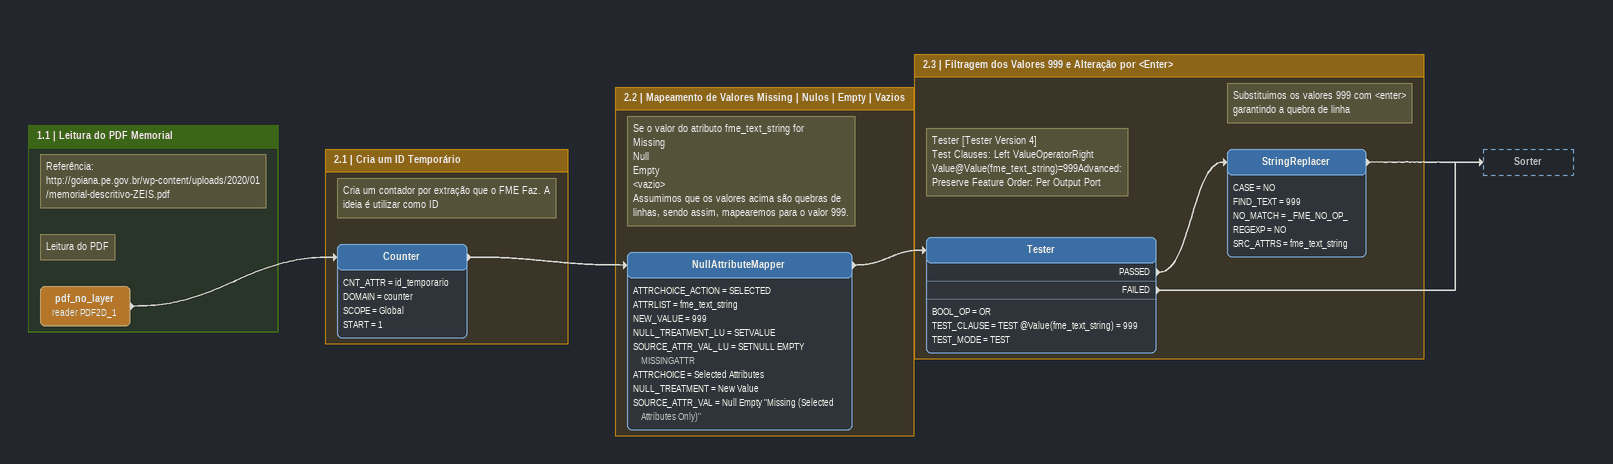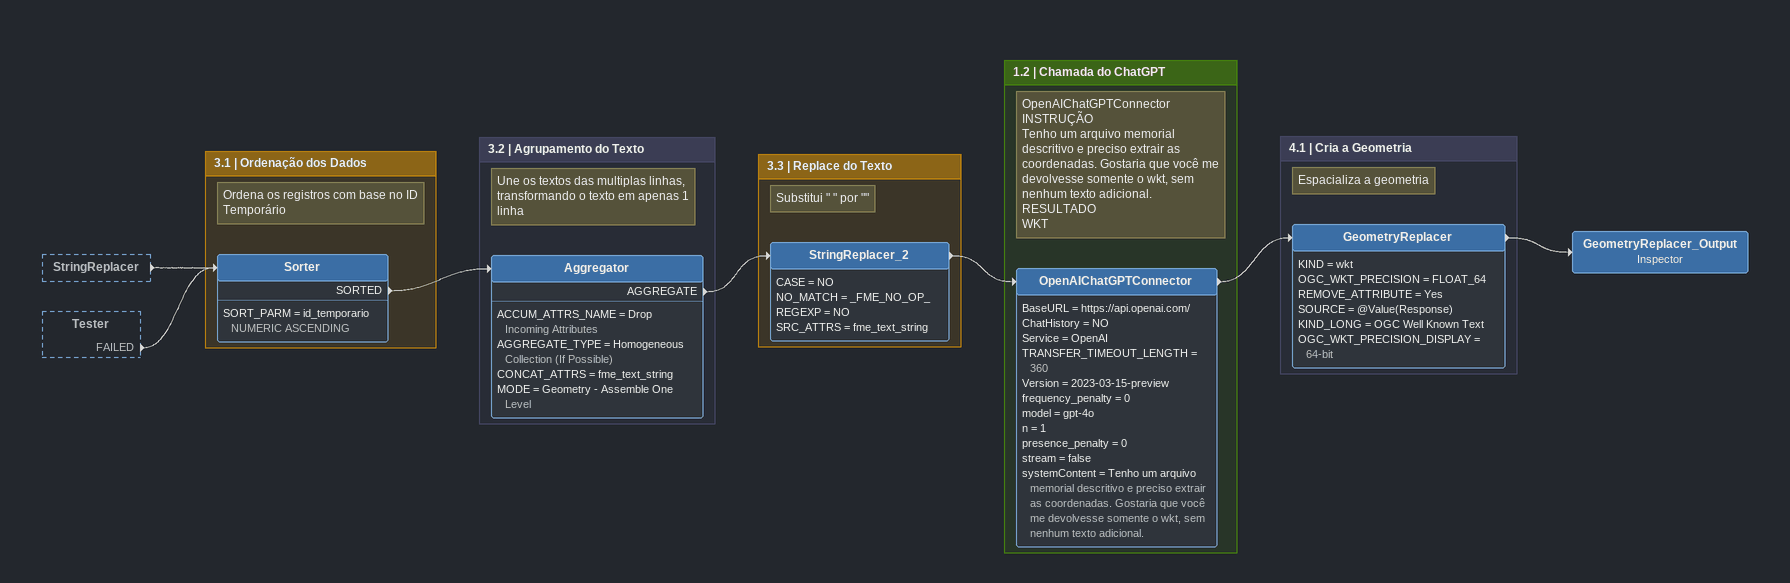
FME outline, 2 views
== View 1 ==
Bookmark: 1.1 | Leitura do PDF Memorial
Note: Referência: / http://goiana.pe.gov.br/wp-content/uploads/2020/01/memorial-descritivo-ZEIS.pdf
Note: Leitura do PDF
pdf_no_layer (reader PDF2D_1)
    -> Counter

Bookmark: 2.1 | Cria um ID Temporário
Note: Cria um contador por extração que o FME Faz. A ideia é utilizar como ID
Counter
    CNT_ATTR = id_temporario
    DOMAIN = counter
    SCOPE = Global
    START = 1
    -> NullAttributeMapper

Bookmark: 2.2 | Mapeamento de Valores Missing | Nulos | Empty | Vazios
Note: Se o valor do atributo fme_text_string for / Missing / Null / Empty / <vazio> / Assumimos que os valores acima são quebras de linhas, sendo assim, mapearemos para o valor 999.
NullAttributeMapper
    ATTRCHOICE_ACTION = SELECTED
    ATTRLIST = fme_text_string
    NEW_VALUE = 999
    NULL_TREATMENT_LU = SETVALUE
    SOURCE_ATTR_VAL_LU = SETNULL EMPTY MISSINGATTR
    ATTRCHOICE = Selected Attributes
    NULL_TREATMENT = New Value
    SOURCE_ATTR_VAL = Null Empty "Missing (Selected Attributes Only)"
    -> Tester

Bookmark: 2.3 | Filtragem dos Valores 999 e Alteração por <Enter>
Note: Tester [Tester Version 4] / Test Clauses: Left ValueOperatorRight Value@Value(fme_text_string)=999Advanced: / Preserve Feature Order: Per Output Port
Tester
    BOOL_OP = OR
    TEST_CLAUSE = TEST @Value(fme_text_string) = 999
    TEST_MODE = TEST
    PASSED -> StringReplacer
    FAILED -> Sorter
Note: Substituimos os valores 999 com <enter> garantindo a quebra de linha
StringReplacer
    CASE = NO
    FIND_TEXT = 999
    NO_MATCH = _FME_NO_OP_
    REGEXP = NO
    SRC_ATTRS = fme_text_string
    -> Sorter

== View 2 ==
StringReplacer [outside]
    -> Sorter
Tester [outside]
    FAILED -> Sorter
GeometryReplacer_Output: Inspector

Bookmark: 3.1 | Ordenação dos Dados
Note: Ordena os registros com base no ID Temporário
Sorter
    SORT_PARM = id_temporario NUMERIC ASCENDING
    SORTED -> Aggregator

Bookmark: 3.2 | Agrupamento do Texto
Note: Une os textos das multiplas linhas, transformando o texto em apenas 1 linha
Aggregator
    ACCUM_ATTRS_NAME = Drop Incoming Attributes
    AGGREGATE_TYPE = Homogeneous Collection (If Possible)
    CONCAT_ATTRS = fme_text_string
    MODE = Geometry - Assemble One Level
    AGGREGATE -> StringReplacer_2

Bookmark: 3.3 | Replace do Texto
Note: Substitui " " por ""
StringReplacer_2
    CASE = NO
    NO_MATCH = _FME_NO_OP_
    REGEXP = NO
    SRC_ATTRS = fme_text_string
    -> OpenAIChatGPTConnector

Bookmark: 1.2 | Chamada do ChatGPT
Note: OpenAIChatGPTConnector / INSTRUÇÃO / Tenho um arquivo memorial descritivo e preciso extrair as coordenadas. Gostaria que você me devolvesse somente o wkt, sem nenhum texto adicional. / RESULTADO / WKT
OpenAIChatGPTConnector
    BaseURL = https://api.openai.com/
    ChatHistory = NO
    Service = OpenAI
    TRANSFER_TIMEOUT_LENGTH = 360
    Version = 2023-03-15-preview
    frequency_penalty = 0
    model = gpt-4o
    n = 1
    presence_penalty = 0
    stream = false
    systemContent = Tenho um arquivo memorial descritivo e preciso extrair as coordenadas. Gostaria que você me devolvesse somente o wkt, sem nenhum texto adicional.
    -> GeometryReplacer

Bookmark: 4.1 | Cria a Geometria
Note: Espacializa a geometria
GeometryReplacer
    KIND = wkt
    OGC_WKT_PRECISION = FLOAT_64
    REMOVE_ATTRIBUTE = Yes
    SOURCE = @Value(Response)
    KIND_LONG = OGC Well Known Text
    OGC_WKT_PRECISION_DISPLAY = 64-bit
    -> GeometryReplacer_Output
